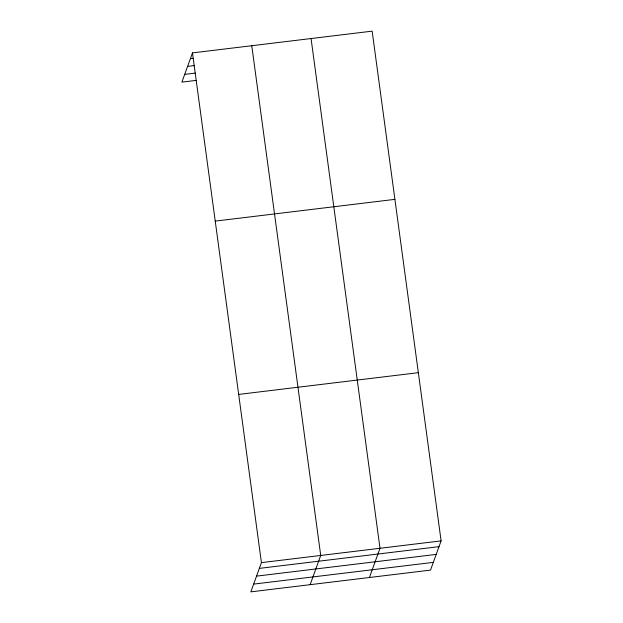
<?xml version="1.0" encoding="UTF-8"?>
<svg xmlns="http://www.w3.org/2000/svg" width="623" height="623" viewBox="0 0 623 623"><rect width="100%" height="100%" fill="white"/><g stroke="black" fill="none" stroke-linecap="round" stroke-linejoin="round"><path stroke-width="0.93" d="M192.484 52.893L261.426 562.631L250.851 591.85L430.516 570.107L441.1 540.881L372.149 31.15L192.484 52.893L181.9 82.119L196.245 80.383M310.137 584.67L320.72 555.451L251.77 45.72M369.431 577.498L380.007 548.279L311.064 38.54M190.397 58.663L193.262 58.313M187.593 66.404L194.283 65.594M184.704 74.378L195.225 73.101M215.231 221.11L394.904 199.36M238.671 394.421L418.345 372.671M261.426 562.631L441.1 540.881M259.339 568.394L439.013 546.651M256.536 576.135L436.209 554.392M253.647 584.109L433.32 562.367"/></g></svg>
